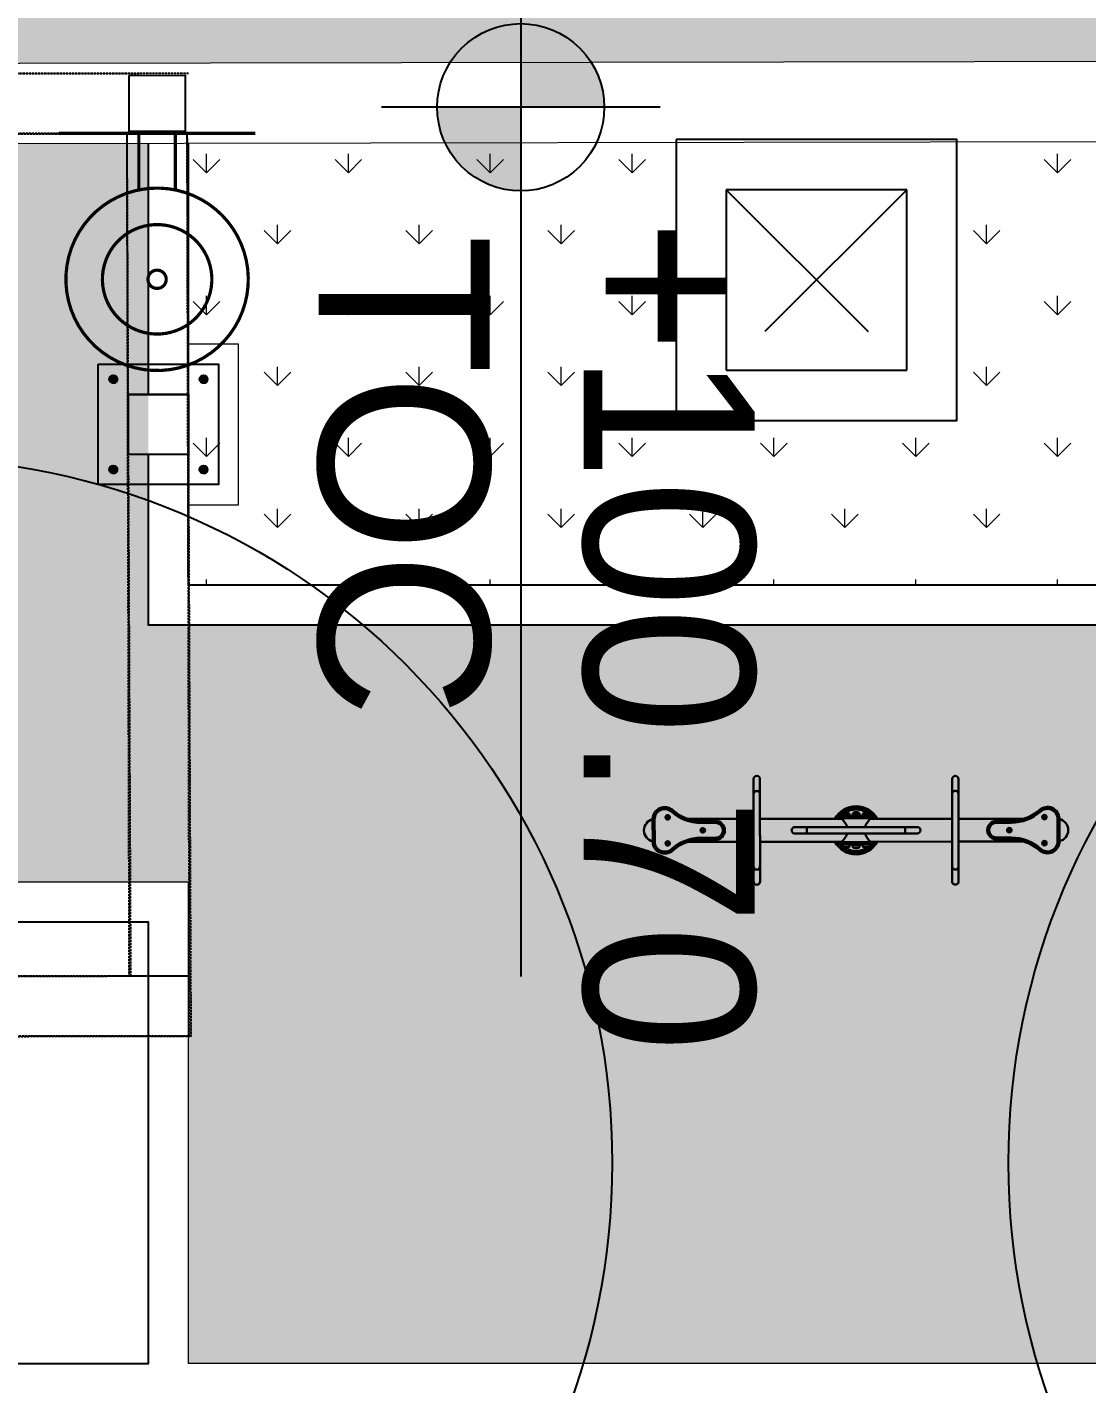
# Model space of a CAD drawing. Header units: millimetres. Extents: x 7964926 to 16080295, y -6277184 to -2986664.
# Drawn here: x 8002234 to 8004876, y -3081761 to -3078380 of the extents above; entities that cross this region are included whole.
import ezdxf

# ---------------------------------------------------------------- set-up
doc = ezdxf.new("R2010")
doc.units = ezdxf.units.MM
doc.header["$LTSCALE"] = 2000
doc.header["$MEASUREMENT"] = 0
doc.linetypes.add('( Hidden )', pattern=[0.375, 0.25, -0.125])
doc.linetypes.add('HIDDEN', pattern=[0.375, 0.25, -0.125])
for name, color, linetype in [('EARTHPIT', 230, 'Continuous'), ('L - proposed trees', 74, 'Continuous'), ('L-FL', 7, 'Continuous')]:
    doc.layers.add(name, color=color, linetype=linetype)
for name, color, linetype, lineweight in [('L - paving', 9, 'Continuous', 5), ('L-ELE 2', 30, 'Continuous', 15), ('L-ELE 4', 27, 'Continuous', 9), ('L-ELE1', 34, 'Continuous', 20), ('L-ELE3', 9, 'Continuous', 5), ('L-HATCH', 8, 'Continuous', 5), ('L-HIDDEN', 5, 'HIDDEN', 9), ('L-kerb', 24, 'Continuous', 13), ('L-LAWN HATCH', 96, 'Continuous', 5), ('L-lights', 213, 'Continuous', 0)]:
    doc.layers.add(name, color=color, linetype=linetype, lineweight=lineweight)
doc.styles.add('Century Gothic', font='GOTHIC.TTF')
doc.styles.get("Standard").update_dxf_attribs({"font": 'romans.shx', "width": 0.75})

# ---------------------------------------------------------------- blocks, each defined once
blk = doc.blocks.new('tree14 pp')
at = {"layer": 'L - proposed trees', "ltscale": 2000}
blk.add_circle((-1172.8, 1330.7), 1275.3, dxfattribs=at)
blk = doc.blocks.new('finish lvl')
h = blk.add_hatch(color=256)
edge = h.paths.add_edge_path()
edge.add_ellipse((0.03779, 0.00303), major_axis=(-0.03047, 0.03047), ratio=1, start_angle=-45, end_angle=45)
edge.add_line((-0.0053, 0.00303), (0.03779, 0.00303))
edge.add_line((0.03779, 0.00303), (0.03779, 0.04612))
edge = h.paths.add_edge_path()
edge.add_ellipse((0.03779, 0.00303), major_axis=(-0.03047, 0.03047), ratio=1, start_angle=135, end_angle=225)
edge.add_line((0.08088, 0.00303), (0.03779, 0.00303))
edge.add_line((0.03779, 0.00303), (0.03779, -0.04006))
for p, q in [((0.03779, 0.07485), (0.03779, -0.06878)), ((-0.03402, 0.00303), (0.48573, 0.00303))]:
    blk.add_line(p, q)
blk.add_ellipse((0.03779, 0.00303), major_axis=(-0.03047, 0.03047), ratio=1, start_param=1.570796326794534, end_param=7.85398163397412)
at = {"layer": 'L-FL'}
for tag, p in [('%%P0.00', (0.12563, 0.03567)), ('FIN.LVL.', (0.10746, -0.10301))]:
    blk.add_attdef(tag, p, '', height=0.08, dxfattribs=at)
blk = doc.blocks.new('pav')
at = {"layer": 'L-HIDDEN', "lineweight": 25, "ltscale": 0.001}
for p, q in [((8002488.7, -3075069.1), (8002483, -3072969.1)), ((8002638.7, -3075219.1), (8002633, -3072969.1))]:
    blk.add_line(p, q, dxfattribs=at)
for points in [[(8002638.7, -3075219.1), (7996739.3, -3075219.1), (7996733.6, -3072819.1), (8002636.2, -3072819.1)], [(8000376.8, -3075069.1), (7996889.3, -3075069.1), (7996883.6, -3072969.1), (8002636.2, -3072969.1)], [(8002638.3, -3075069.1), (8000526.8, -3075069.1)]]:
    blk.add_lwpolyline(points, dxfattribs=at)
blk = doc.blocks.new('gym')
at = {"linetype": 'Continuous', "lineweight": 30}
for p, q in [((-8501, 371.4), (-8501, 401.5)), ((-8485, 401.5), (-8485, 371.4)), ((-8006, 371.7), (-8006, 401.8)), ((-7990, 401.8), (-7990, 371.7)), ((-8501, 364), (-8501, 371.4)), ((-8501, 371.4), (-8495.8, 371.4)), ((-8490.2, 371.4), (-8485, 371.4)), ((-8485, 371.4), (-8485, 364)), ((-8006, 364.3), (-8006, 371.7)), ((-8000.8, 371.7), (-8006, 371.7)), ((-7990, 371.7), (-7995.2, 371.7)), ((-7990, 371.7), (-7990, 364.3)), ((-8716.6, 307.2), (-8716.6, 305.3)), ((-8715, 306.2), (-8716.6, 307.2)), ((-8715, 306.2), (-8716.6, 305.3)), ((-8715, 306.2), (-8715, 308.1)), ((-8715, 306.2), (-8713.3, 307.2)), ((-8715, 306.2), (-8713.3, 305.3)), ((-8715, 306.2), (-8715, 304.3)), ((-8713.3, 305.3), (-8713.3, 307.2)), ((-8280.5, 307.5), (-8245.5, 307.5)), ((-8280.5, 307.5), (-8280.5, 306.5)), ((-8245.5, 306.5), (-8280.5, 306.5)), ((-8279.9, 309.7), (-8278, 315.9)), ((-8261, 309.7), (-8279.9, 309.7)), ((-8278.8, 309), (-8279.4, 309)), ((-8279, 305), (-8245.5, 305)), ((-8245.5, 309), (-8278.8, 309)), ((-8263, 315.9), (-8278, 315.9)), ((-8270.5, 316.6), (-8277.4, 316.5)), ((-8276.7, 304), (-8276.7, 305)), ((-8263.6, 316.6), (-8270.5, 316.6)), ((-8264.2, 305), (-8264.2, 304)), ((-8263, 315.9), (-8261, 309.7)), ((-8256.2, 309), (-8256.2, 310)), ((-8234.7, 310), (-8256.2, 310)), ((-8255, 304), (-8255, 305)), ((-8254.9, 310.7), (-8253, 316.9)), ((-8236, 310.7), (-8254.9, 310.7)), ((-8238, 316.9), (-8253, 316.9)), ((-8245.5, 317.6), (-8252.4, 317.6)), ((-8238.6, 317.6), (-8245.5, 317.6)), ((-8212.1, 309.1), (-8245.5, 309)), ((-8245.5, 307.5), (-8245.5, 309)), ((-8245.5, 307.5), (-8210.5, 307.6)), ((-8245.5, 307.5), (-8245.5, 306.5)), ((-8210.5, 306.6), (-8245.5, 306.5)), ((-8245.5, 306.5), (-8245.5, 305)), ((-8245.5, 305), (-8212, 305.1)), ((-8238, 316.9), (-8236, 310.7)), ((-8236, 305), (-8236, 304)), ((-8234.7, 310), (-8234.7, 309)), ((-8229.9, 309.7), (-8228, 315.9)), ((-8211, 309.7), (-8229.9, 309.7)), ((-8213, 316), (-8228, 315.9)), ((-8220.5, 316.6), (-8227.4, 316.6)), ((-8213.6, 316.6), (-8220.5, 316.6)), ((-8213, 316), (-8211, 309.7)), ((-8212.1, 309.1), (-8211.5, 309.1)), ((-8210.5, 306.6), (-8210.5, 307.6)), ((-7777.6, 307.8), (-7777.6, 305.9)), ((-7776, 306.8), (-7777.6, 307.8)), ((-7776, 306.8), (-7777.6, 305.9)), ((-7776, 306.8), (-7776, 308.8)), ((-7776, 306.8), (-7774.3, 307.8)), ((-7776, 306.8), (-7774.3, 305.9)), ((-7776, 306.8), (-7776, 304.9)), ((-7774.3, 305.9), (-7774.3, 307.8)), ((-8752.5, 301.7), (-8752.4, 245.7)), ((-8747.4, 245.7), (-8747.5, 301.7)), ((-8664.2, 302.3), (-8501, 302.4)), ((-8632.2, 297.3), (-8632.1, 292.3)), ((-8596, 297.3), (-8632.2, 297.3)), ((-8632.1, 292.3), (-8596, 292.3)), ((-8629.1, 274.8), (-8629.1, 272.8)), ((-8627.5, 273.8), (-8629.1, 274.8)), ((-8627.5, 273.8), (-8629.1, 272.8)), ((-8627.5, 273.8), (-8627.5, 275.7)), ((-8627.5, 273.8), (-8625.8, 274.8)), ((-8627.5, 273.8), (-8625.8, 272.8)), ((-8627.5, 273.8), (-8627.5, 271.9)), ((-8625.8, 272.8), (-8625.8, 274.8)), ((-8596, 292.3), (-8596, 297.3)), ((-8485, 302.4), (-8280.5, 302.5)), ((-8398, 281.9), (-8368, 282)), ((-8368, 282), (-8245.5, 282)), ((-8368, 282), (-8368, 266)), ((-8280.5, 304), (-8210.5, 304.1)), ((-8280.5, 302.5), (-8280.5, 304)), ((-8268.5, 284.8), (-8268.5, 282)), ((-8245.5, 282), (-8123, 282.1)), ((-8222.5, 282), (-8222.5, 284.8)), ((-8210.5, 304.1), (-8210.5, 302.6)), ((-8210.5, 302.6), (-8006, 302.7)), ((-8123, 282.1), (-8093, 282.1)), ((-8123, 282.1), (-8123, 266.1)), ((-7990, 302.7), (-7826.7, 302.8)), ((-7858.8, 297.8), (-7895, 297.8)), ((-7895, 292.8), (-7895, 297.8)), ((-7895, 292.8), (-7858.8, 292.8)), ((-7865.1, 275.3), (-7865.1, 273.3)), ((-7863.5, 274.3), (-7865.1, 275.3)), ((-7863.5, 274.3), (-7865.1, 273.3)), ((-7863.5, 274.3), (-7863.5, 276.2)), ((-7863.5, 274.3), (-7861.8, 275.3)), ((-7863.5, 274.3), (-7861.8, 273.3)), ((-7863.5, 274.3), (-7863.5, 272.4)), ((-7861.8, 273.3), (-7861.8, 275.3)), ((-7858.8, 292.8), (-7858.8, 297.8)), ((-7743.5, 302.4), (-7743.4, 246.4)), ((-7738.4, 246.4), (-7738.5, 302.4)), ((-8716.6, 242.2), (-8716.6, 240.3)), ((-8714.9, 241.2), (-8716.6, 242.2)), ((-8714.9, 241.2), (-8716.6, 240.3)), ((-8714.9, 241.2), (-8714.9, 243.1)), ((-8714.9, 241.2), (-8713.3, 242.2)), ((-8714.9, 241.2), (-8713.3, 240.3)), ((-8714.9, 241.2), (-8714.9, 239.3)), ((-8713.3, 240.3), (-8713.3, 242.2)), ((-8500.9, 245.4), (-8664.2, 245.3)), ((-8595.9, 255.3), (-8632.1, 255.3)), ((-8632.1, 255.3), (-8632.1, 250.3)), ((-8632.1, 250.3), (-8595.9, 250.3)), ((-8595.9, 255.3), (-8595.9, 250.3)), ((-8280.4, 245.5), (-8484.9, 245.4)), ((-8368, 266), (-8398, 265.9)), ((-8245.5, 266), (-8368, 266)), ((-8280.4, 244), (-8280.4, 245.5)), ((-8280.4, 244), (-8210.4, 244.1)), ((-8280.4, 241.5), (-8245.4, 241.5)), ((-8280.4, 241.5), (-8280.4, 240.5)), ((-8245.4, 240.5), (-8280.4, 240.5)), ((-8278, 232.1), (-8279.9, 238.4)), ((-8279.9, 238.4), (-8261, 238.4)), ((-8278.8, 239), (-8279.4, 239)), ((-8245.4, 243), (-8278.9, 243)), ((-8278.8, 239), (-8245.4, 239)), ((-8276.7, 243), (-8276.7, 244)), ((-8268.5, 266), (-8268.5, 263.2)), ((-8264.2, 244), (-8264.2, 243)), ((-8261, 238.4), (-8262.9, 232.1)), ((-8256.2, 238), (-8256.2, 239)), ((-8256.2, 238), (-8234.7, 238)), ((-8254.9, 243), (-8254.9, 244)), ((-8253, 231.1), (-8254.9, 237.4)), ((-8254.9, 237.4), (-8236, 237.4)), ((-8123, 266.1), (-8245.5, 266)), ((-8211.9, 243.1), (-8245.4, 243)), ((-8245.4, 241.5), (-8245.4, 243)), ((-8245.4, 241.5), (-8210.4, 241.6)), ((-8245.4, 241.5), (-8245.4, 240.5)), ((-8210.4, 240.6), (-8245.4, 240.5)), ((-8245.4, 240.5), (-8245.4, 239)), ((-8245.4, 239), (-8212.1, 239.1)), ((-8236, 237.4), (-8237.9, 231.1)), ((-8235.9, 244), (-8235.9, 243)), ((-8234.7, 239), (-8234.7, 238)), ((-8228, 232.1), (-8229.9, 238.4)), ((-8229.9, 238.4), (-8211, 238.4)), ((-8222.5, 263.3), (-8222.5, 266)), ((-8211, 238.4), (-8212.9, 232.2)), ((-8212.1, 239.1), (-8211.5, 239.1)), ((-8005.9, 245.7), (-8210.4, 245.6)), ((-8210.4, 245.6), (-8210.4, 244.1)), ((-8210.4, 240.6), (-8210.4, 241.6)), ((-8093, 266.1), (-8123, 266.1)), ((-7826.7, 245.8), (-7989.9, 245.7)), ((-7858.8, 255.8), (-7894.9, 255.8)), ((-7894.9, 255.8), (-7894.9, 250.8)), ((-7894.9, 250.8), (-7858.8, 250.8)), ((-7858.8, 250.8), (-7858.8, 255.8)), ((-7777.6, 242.8), (-7777.6, 240.9)), ((-7775.9, 241.8), (-7777.6, 242.8)), ((-7775.9, 241.8), (-7777.6, 240.9)), ((-7775.9, 241.8), (-7775.9, 243.8)), ((-7775.9, 241.8), (-7774.3, 242.8)), ((-7775.9, 241.8), (-7774.3, 240.9)), ((-7775.9, 241.8), (-7775.9, 239.9)), ((-7774.3, 240.9), (-7774.3, 242.8)), ((-8278, 232.1), (-8262.9, 232.1)), ((-8277.3, 231.5), (-8270.4, 231.5)), ((-8270.4, 231.5), (-8263.5, 231.5)), ((-8253, 231.1), (-8237.9, 231.1)), ((-8252.3, 230.5), (-8245.4, 230.5)), ((-8245.4, 230.5), (-8238.5, 230.5)), ((-8228, 232.1), (-8212.9, 232.2)), ((-8227.3, 231.5), (-8220.4, 231.5)), ((-8220.4, 231.5), (-8213.5, 231.5)), ((-8500.9, 176.4), (-8500.9, 183.8)), ((-8500.9, 146.2), (-8500.9, 176.4)), ((-8500.9, 176.4), (-8495.7, 176.4)), ((-8490.1, 176.4), (-8484.9, 176.4)), ((-8484.9, 183.8), (-8484.9, 176.4)), ((-8484.9, 176.4), (-8484.9, 146.2)), ((-8005.9, 176.7), (-8005.9, 184.1)), ((-8005.9, 146.5), (-8005.9, 176.7)), ((-8000.7, 176.7), (-8005.9, 176.7)), ((-7989.9, 176.7), (-7995.1, 176.7)), ((-7989.9, 184.1), (-7989.9, 176.7)), ((-7989.9, 176.7), (-7989.9, 146.6))]:
    blk.add_line(p, q, dxfattribs=at)
at = {"linetype": 'Continuous', "lineweight": 30, "flags": 128}
for points in [[(-8715, 308.1), (-8715.2, 308), (-8715.4, 307.9), (-8715.6, 307.8), (-8715.8, 307.7), (-8716, 307.5), (-8716.2, 307.4), (-8716.4, 307.3), (-8716.6, 307.2)], [(-8716.6, 305.3), (-8716.4, 305.1), (-8716.2, 305), (-8716, 304.9), (-8715.8, 304.8), (-8715.6, 304.7), (-8715.4, 304.6), (-8715.2, 304.4), (-8715, 304.3)], [(-8713.3, 307.2), (-8713.5, 307.3), (-8713.7, 307.4), (-8713.9, 307.5), (-8714.2, 307.7), (-8714.4, 307.8), (-8714.6, 307.9), (-8714.8, 308), (-8715, 308.1)], [(-8715, 304.3), (-8714.8, 304.4), (-8714.6, 304.6), (-8714.4, 304.7), (-8714.2, 304.8), (-8713.9, 304.9), (-8713.7, 305), (-8713.5, 305.2), (-8713.3, 305.3)], [(-8702.5, 324.1), (-8702.6, 324), (-8702.7, 323.8), (-8703.1, 323.5), (-8703.5, 323), (-8704, 322.4), (-8704.5, 321.8), (-8705.2, 321.1), (-8705.8, 320.4)], [(-7785.2, 321), (-7785.8, 321.7), (-7786.4, 322.4), (-7787, 323), (-7787.5, 323.6), (-7787.9, 324.1), (-7788.2, 324.4), (-7788.4, 324.6), (-7788.5, 324.7)], [(-7776, 308.8), (-7776.2, 308.6), (-7776.4, 308.5), (-7776.6, 308.4), (-7776.8, 308.3), (-7777, 308.2), (-7777.2, 308), (-7777.4, 307.9), (-7777.6, 307.8)], [(-7777.6, 305.9), (-7777.4, 305.8), (-7777.2, 305.6), (-7777, 305.5), (-7776.8, 305.4), (-7776.6, 305.3), (-7776.4, 305.2), (-7776.2, 305), (-7776, 304.9)], [(-7774.3, 307.8), (-7774.5, 307.9), (-7774.7, 308), (-7774.9, 308.2), (-7775.2, 308.3), (-7775.4, 308.4), (-7775.6, 308.5), (-7775.8, 308.6), (-7776, 308.8)], [(-7776, 304.9), (-7775.8, 305), (-7775.6, 305.2), (-7775.4, 305.3), (-7775.2, 305.4), (-7774.9, 305.5), (-7774.7, 305.6), (-7774.5, 305.8), (-7774.3, 305.9)], [(-8627.5, 275.7), (-8627.7, 275.6), (-8627.9, 275.5), (-8628.1, 275.4), (-8628.3, 275.2), (-8628.5, 275.1), (-8628.7, 275), (-8628.9, 274.9), (-8629.1, 274.8)], [(-8629.1, 272.8), (-8628.9, 272.7), (-8628.7, 272.6), (-8628.5, 272.5), (-8628.3, 272.4), (-8628.1, 272.2), (-8627.9, 272.1), (-8627.7, 272), (-8627.5, 271.9)], [(-8625.8, 274.8), (-8626, 274.9), (-8626.2, 275), (-8626.4, 275.1), (-8626.6, 275.2), (-8626.8, 275.4), (-8627, 275.5), (-8627.3, 275.6), (-8627.5, 275.7)], [(-8627.5, 271.9), (-8627.3, 272), (-8627, 272.1), (-8626.8, 272.2), (-8626.6, 272.4), (-8626.4, 272.5), (-8626.2, 272.6), (-8626, 272.7), (-8625.8, 272.8)], [(-7863.5, 276.2), (-7863.7, 276.1), (-7863.9, 276), (-7864.1, 275.9), (-7864.3, 275.7), (-7864.5, 275.6), (-7864.7, 275.5), (-7864.9, 275.4), (-7865.1, 275.3)], [(-7865.1, 273.3), (-7864.9, 273.2), (-7864.7, 273.1), (-7864.5, 273), (-7864.3, 272.9), (-7864.1, 272.7), (-7863.9, 272.6), (-7863.7, 272.5), (-7863.5, 272.4)], [(-7861.8, 275.3), (-7862, 275.4), (-7862.2, 275.5), (-7862.4, 275.6), (-7862.6, 275.7), (-7862.8, 275.9), (-7863, 276), (-7863.3, 276.1), (-7863.5, 276.2)], [(-7863.5, 272.4), (-7863.3, 272.5), (-7863, 272.6), (-7862.8, 272.7), (-7862.6, 272.9), (-7862.4, 273), (-7862.2, 273.1), (-7862, 273.2), (-7861.8, 273.3)], [(-8714.9, 243.1), (-8715.1, 243), (-8715.4, 242.9), (-8715.6, 242.8), (-8715.8, 242.7), (-8716, 242.5), (-8716.2, 242.4), (-8716.4, 242.3), (-8716.6, 242.2)], [(-8716.6, 240.3), (-8716.4, 240.1), (-8716.2, 240), (-8716, 239.9), (-8715.8, 239.8), (-8715.6, 239.7), (-8715.3, 239.6), (-8715.1, 239.4), (-8714.9, 239.3)], [(-8713.3, 242.2), (-8713.5, 242.3), (-8713.7, 242.4), (-8713.9, 242.5), (-8714.1, 242.7), (-8714.3, 242.8), (-8714.5, 242.9), (-8714.7, 243), (-8714.9, 243.1)], [(-8714.9, 239.3), (-8714.7, 239.4), (-8714.5, 239.6), (-8714.3, 239.7), (-8714.1, 239.8), (-8713.9, 239.9), (-8713.7, 240), (-8713.5, 240.2), (-8713.3, 240.3)], [(-7775.9, 243.8), (-7776.1, 243.6), (-7776.4, 243.5), (-7776.6, 243.4), (-7776.8, 243.3), (-7777, 243.2), (-7777.2, 243), (-7777.4, 242.9), (-7777.6, 242.8)], [(-7777.6, 240.9), (-7777.4, 240.8), (-7777.2, 240.6), (-7777, 240.5), (-7776.8, 240.4), (-7776.6, 240.3), (-7776.3, 240.2), (-7776.1, 240), (-7775.9, 239.9)], [(-7774.3, 242.8), (-7774.5, 242.9), (-7774.7, 243), (-7774.9, 243.2), (-7775.1, 243.3), (-7775.3, 243.4), (-7775.5, 243.5), (-7775.7, 243.6), (-7775.9, 243.8)], [(-7775.9, 239.9), (-7775.7, 240), (-7775.5, 240.2), (-7775.3, 240.3), (-7775.1, 240.4), (-7774.9, 240.5), (-7774.7, 240.6), (-7774.5, 240.8), (-7774.3, 240.9)], [(-8705.8, 227.1), (-8705.1, 226.4), (-8704.5, 225.7), (-8703.9, 225), (-8703.4, 224.5), (-8703, 224), (-8702.7, 223.7), (-8702.5, 223.4), (-8702.4, 223.4)], [(-7788.4, 224), (-7788.4, 224), (-7788.2, 224.3), (-7787.9, 224.6), (-7787.5, 225.1), (-7786.9, 225.6), (-7786.4, 226.3), (-7785.7, 227), (-7785.1, 227.7)]]:
    blk.add_lwpolyline(points, dxfattribs=at)
at = {"linetype": 'Continuous', "lineweight": 30}
for centre, radius in [((-8715, 306.2), 5.5), ((-8715, 306.2), 5), ((-8715, 306.2), 4.8), ((-7776, 306.8), 5.5), ((-7776, 306.8), 5), ((-7776, 306.8), 4.8), ((-8627.5, 273.8), 5.5), ((-8627.5, 273.8), 5), ((-8627.5, 273.8), 4.8), ((-7863.5, 274.3), 5.5), ((-7863.5, 274.3), 5), ((-7863.5, 274.3), 4.8), ((-8714.9, 241.2), 5.5), ((-8714.9, 241.2), 5), ((-8714.9, 241.2), 4.8), ((-7775.9, 241.8), 5.5), ((-7775.9, 241.8), 5), ((-7775.9, 241.8), 4.8)]:
    blk.add_circle(centre, radius, dxfattribs=at)
for centre, radius, start, end in [((-8493, 401.5), 8, 0.0376, 180.0376), ((-7998, 401.8), 8, 0.0376, 180.0376), ((-8722.5, 301.7), 30, 48.2273, 180.0376), ((-8722.5, 301.7), 25, 48.2273, 180.0376), ((-8632.2, 402.8), 110.5, 228.2273, 270.0376), ((-8632.2, 402.8), 105.5, 228.2273, 270.0376), ((-8245.5, 274), 60, 28.3969, 151.6782), ((-8245.5, 274), 58.7, 29.057, 151.0181), ((-8245.5, 274), 53.8, 32.0588, 148.0164), ((-8245.5, 274), 51.8, 129.9398, 146.6208), ((-8279, 307.5), 1.5, 90.0376, 180.0376), ((-8279, 306.5), 1.5, 180.0376, 270.0376), ((-8279.4, 309.5), 0.5, 163.0376, 270.0376), ((-8277.1, 316.1), 0.5, 121.3304, 204.832), ((-8270.5, 305.2), 13.2, 58.7448, 121.3304), ((-8245.5, 274), 51.7, 59.0445, 121.0307), ((-8263.9, 316.1), 0.5, 335.2432, 58.7448), ((-8261.5, 309.5), 0.5, 270.0376, 17.0376), ((-8254.4, 310.5), 0.5, 163.0376, 270.0376), ((-8252.1, 317.1), 0.5, 121.3304, 204.832), ((-8245.5, 306.2), 13.2, 58.7448, 121.3304), ((-8238.9, 317.1), 0.5, 335.2432, 58.7448), ((-8236.5, 310.5), 0.5, 270.0376, 17.0376), ((-8229.4, 309.5), 0.5, 163.0376, 270.0376), ((-8227.1, 316.2), 0.5, 121.3304, 204.832), ((-8220.5, 305.3), 13.2, 58.7448, 121.3304), ((-8213.9, 316.2), 0.5, 335.2432, 58.7448), ((-8245.5, 274), 51.8, 33.4543, 50.1354), ((-8212, 307.6), 1.5, 0.0376, 90.0376), ((-8212, 306.6), 1.5, 270.0376, 0.0376), ((-8211.5, 309.6), 0.5, 270.0376, 17.0376), ((-7858.9, 403.3), 105.5, 270.0376, 311.8479), ((-7858.9, 403.3), 110.5, 270.0376, 311.8479), ((-7768.5, 302.3), 30, 0.0376, 131.8479), ((-7768.5, 302.3), 25, 0.0376, 131.8479), ((-8745.7, 273.7), 28.5, 103.7378, 256.3373), ((-8627.5, 273.8), 5, 90.0376, 180.0376), ((-8627.5, 273.8), 5, 180.0376, 270.0376), ((-8596, 273.8), 23.5, 270.0376, 90.0376), ((-8596, 273.8), 18.5, 270.0376, 90.0376), ((-8398, 273.9), 8, 90.0376, 270.0376), ((-8093, 274.1), 8, 270.0376, 90.0376), ((-7895, 274.3), 23.5, 90.0376, 270.0376), ((-7895, 274.3), 18.5, 90.0376, 270.0376), ((-7863.5, 274.3), 5, 0.0376, 90.0376), ((-7863.5, 274.3), 5, 270.0376, 0.0376), ((-7745.2, 274.4), 28.5, 283.7378, 76.3373), ((-8722.4, 245.7), 30, 180.0376, 311.8479), ((-8722.4, 245.7), 25, 180.0376, 311.8479), ((-8632.1, 144.8), 110.5, 90.0376, 131.8479), ((-8632.1, 144.8), 105.5, 90.0376, 131.8479), ((-8245.5, 274), 60, 208.3969, 331.6782), ((-8245.5, 274), 58.8, 209.057, 331.0181), ((-8245.5, 274), 53.8, 212.0588, 328.0164), ((-8245.5, 274), 51.8, 213.4543, 230.1354), ((-8278.9, 241.5), 1.5, 90.0376, 180.0376), ((-8278.9, 240.5), 1.5, 180.0376, 270.0376), ((-8279.4, 238.5), 0.5, 90.0376, 197.0376), ((-8261.5, 238.5), 0.5, 343.0376, 90.0376), ((-8254.4, 237.5), 0.5, 90.0376, 197.0376), ((-8236.5, 237.5), 0.5, 343.0376, 90.0376), ((-8229.4, 238.5), 0.5, 90.0376, 197.0376), ((-8245.5, 274), 51.8, 309.9398, 326.6208), ((-8211.9, 241.6), 1.5, 0.0376, 90.0376), ((-8211.9, 240.6), 1.5, 270.0376, 0.0376), ((-8211.5, 238.6), 0.5, 343.0376, 90.0376), ((-7858.7, 145.3), 110.5, 48.2273, 90.0376), ((-7858.7, 145.3), 105.5, 48.2273, 90.0376), ((-7768.4, 246.3), 30, 228.2273, 0.0376), ((-7768.4, 246.3), 25, 228.2273, 0.0376), ((-8277.1, 231.9), 0.5, 155.2432, 238.7448), ((-8270.4, 242.8), 13.2, 238.7448, 301.3304), ((-8245.5, 274), 51.8, 239.0445, 301.0307), ((-8263.8, 231.9), 0.5, 301.3304, 24.832), ((-8252.1, 230.9), 0.5, 155.2432, 238.7448), ((-8245.4, 241.8), 13.2, 238.7448, 301.3304), ((-8238.8, 230.9), 0.5, 301.3304, 24.832), ((-8227.1, 231.9), 0.5, 155.2432, 238.7448), ((-8220.4, 242.8), 13.2, 238.7448, 301.3304), ((-8213.8, 231.9), 0.5, 301.3304, 24.832), ((-8492.9, 146.2), 8, 180.0376, 0.0376), ((-7997.9, 146.5), 8, 180.0376, 0.0376)]:
    blk.add_arc(centre, radius, start, end, dxfattribs=at)
for points, knots in [([(-8005.7, 361), (-8005.8, 360.9), (-8005.9, 360.9), (-8006, 360.9), (-8006, 359), (-8006, 362.6), (-8005.8, 364.3), (-8005.7, 365.8), (-8005.4, 366.9), (-8005.2, 367.7), (-8005, 368.2), (-8004.7, 368.5), (-8004.6, 368.6), (-8004.4, 368.7), (-8004.3, 368.6), (-8004.2, 368.6), (-8004.1, 368.7), (-8004, 368.8), (-8003.9, 368.9), (-8003.9, 368.9), (-8003.8, 369), (-8003.7, 369.1), (-8003.5, 369.3), (-8003.3, 369.6), (-8003, 369.9), (-8002.6, 370.3), (-8002.2, 370.8), (-8001.9, 371.1), (-8001.4, 371.4), (-8000.8, 371.7), (-8000.3, 371.9), (-7999.8, 372), (-7999.5, 372.1), (-7999, 372.1), (-7998.4, 372.2), (-7997.6, 372.2), (-7996.9, 372.1), (-7996.4, 372), (-7996, 371.9), (-7995.6, 371.8), (-7995.3, 371.7), (-7994.9, 371.6), (-7994.4, 371.3), (-7993.8, 371), (-7993.5, 370.8), (-7993.3, 370.7), (-7993.3, 370.6), (-7993.2, 370.6), (-7993.1, 370.5), (-7993.1, 370.5), (-7993, 370.4), (-7992.8, 370.3), (-7992.6, 370.1), (-7992.3, 369.8), (-7992, 369.4), (-7991.6, 368.9), (-7991.2, 368.2), (-7990.9, 367.2), (-7990.5, 366), (-7990.3, 364.4), (-7990.1, 362.4), (-7990, 360.8), (-7990, 359.9)], [0, 0, 0, 0, 0.0248166, 0.0741619, 0.1279425, 0.1839526, 0.2360727, 0.2841684, 0.3281202, 0.3678278, 0.4032081, 0.4341936, 0.4607309, 0.4827783, 0.4962603, 0.5062573, 0.5126867, 0.5147286, 0.5155414, 0.5162837, 0.5170303, 0.5178552, 0.5199369, 0.5264881, 0.5366666, 0.5506319, 0.5684526, 0.5895015, 0.6080114, 0.6227476, 0.6339473, 0.6383926, 0.6422268, 0.6456618, 0.6515682, 0.6605596, 0.6673138, 0.6723251, 0.6763627, 0.6795551, 0.6826366, 0.6855934, 0.692771, 0.6987992, 0.7036553, 0.7057167, 0.7065855, 0.7073437, 0.7080732, 0.7088652, 0.7097921, 0.7109, 0.717525, 0.7280447, 0.7425792, 0.7641253, 0.7909038, 0.8228471, 0.8598604, 0.901823, 0.9485901, 1, 1, 1, 1]), ([(-8501, 359.6), (-8501, 360.4), (-8501, 362.1), (-8500.8, 364), (-8500.7, 365.5), (-8500.4, 366.6), (-8500.2, 367.4), (-8500, 367.9), (-8499.7, 368.2), (-8499.6, 368.3), (-8499.4, 368.3), (-8499.3, 368.3), (-8499.2, 368.3), (-8499.1, 368.4), (-8499, 368.5), (-8498.9, 368.6), (-8498.9, 368.6), (-8498.8, 368.7), (-8498.7, 368.8), (-8498.5, 369), (-8498.3, 369.3), (-8498, 369.6), (-8497.6, 370), (-8497.2, 370.4), (-8496.9, 370.8), (-8496.4, 371.1), (-8495.8, 371.4), (-8495.3, 371.5), (-8494.8, 371.7), (-8494.5, 371.7), (-8494, 371.8), (-8493.4, 371.9), (-8492.6, 371.9), (-8491.9, 371.8), (-8491.4, 371.7), (-8491, 371.6), (-8490.6, 371.5), (-8490.3, 371.4), (-8489.9, 371.2), (-8489.4, 371), (-8488.8, 370.7), (-8488.5, 370.5), (-8488.3, 370.4), (-8488.3, 370.3), (-8488.2, 370.3), (-8488.1, 370.2), (-8488.1, 370.2), (-8488, 370.1), (-8487.8, 370), (-8487.6, 369.8), (-8487.3, 369.5), (-8487, 369.1), (-8486.6, 368.6), (-8486.2, 367.9), (-8485.9, 366.9), (-8485.5, 365.7), (-8485.3, 364.1), (-8485.1, 362.1), (-8485, 360.4), (-8485, 359.6)], [0, 0, 0, 0, 0.064228, 0.123994, 0.179146, 0.229546, 0.27508, 0.315651, 0.351182, 0.381613, 0.406895, 0.422355, 0.433819, 0.441191, 0.443533, 0.444465, 0.445316, 0.446172, 0.447118, 0.449505, 0.457018, 0.468689, 0.484704, 0.505139, 0.529276, 0.550501, 0.5674, 0.580242, 0.58534, 0.589737, 0.593676, 0.600449, 0.610759, 0.618504, 0.624251, 0.628881, 0.632541, 0.636075, 0.639466, 0.647696, 0.654609, 0.660177, 0.662541, 0.663538, 0.664407, 0.665244, 0.666152, 0.667215, 0.668485, 0.676082, 0.688145, 0.704812, 0.729519, 0.760226, 0.796856, 0.8393, 0.887419, 0.941048, 1, 1, 1, 1]), ([(-8501, 359.6), (-8501, 359.8), (-8501, 360.3), (-8500.9, 360.6), (-8500.8, 360.6), (-8500.7, 360.6)], [0, 0, 0, 0, 0.42035, 0.806033, 1, 1, 1, 1]), ([(-8500.9, 188.1), (-8500.9, 188.8), (-8500.9, 190.2), (-8500.9, 192.7), (-8500.9, 195.5), (-8500.9, 198.6), (-8500.9, 201.9), (-8500.9, 205.5), (-8500.9, 209.5), (-8500.9, 213.9), (-8500.9, 218.3), (-8500.9, 222.7), (-8500.9, 227.4), (-8500.9, 232.4), (-8500.9, 237.5), (-8500.9, 242.4), (-8500.9, 247), (-8500.9, 251.2), (-8500.9, 255.2), (-8500.9, 259), (-8501, 262.9), (-8501, 267.4), (-8501, 272.2), (-8501, 277.6), (-8501, 282.9), (-8501, 288.2), (-8501, 293.3), (-8501, 298.6), (-8501, 304.2), (-8501, 309.5), (-8501, 314.6), (-8501, 319.4), (-8501, 324.2), (-8501, 329), (-8501, 333.7), (-8501, 338.3), (-8501, 342.6), (-8501, 346.8), (-8501, 350.6), (-8501, 354.1), (-8501, 357.2), (-8501, 358.8), (-8501, 359.6)], [0, 0, 0, 0, 0.028259, 0.055681, 0.082264, 0.108009, 0.132917, 0.156986, 0.184761, 0.211326, 0.236683, 0.260835, 0.283787, 0.310787, 0.335906, 0.359138, 0.38048, 0.399934, 0.4175, 0.433608, 0.451148, 0.470658, 0.49214, 0.515592, 0.541016, 0.562777, 0.585802, 0.610091, 0.635647, 0.66247, 0.68579, 0.709984, 0.735047, 0.760979, 0.787784, 0.815468, 0.844032, 0.873472, 0.903789, 0.934983, 0.967053, 1, 1, 1, 1]), ([(-8485.2, 360.1), (-8485.2, 360.1), (-8485, 360), (-8485, 359.8), (-8485, 359.6)], [0, 0, 0, 0, 0.45725, 1, 1, 1, 1]), ([(-8485, 359.6), (-8485, 358.9), (-8485, 357.5), (-8485, 355), (-8485, 352.2), (-8485, 349.1), (-8485, 345.9), (-8485, 342.3), (-8485, 338.2), (-8485, 333.9), (-8485, 329.5), (-8485, 325), (-8485, 320.3), (-8485, 315.4), (-8485, 310.2), (-8485, 305.3), (-8485, 300.7), (-8485, 296.5), (-8485, 292.6), (-8485, 288.8), (-8485, 284.8), (-8485, 280.4), (-8485, 275.5), (-8485, 270.2), (-8485, 264.9), (-8484.9, 259.6), (-8484.9, 254.4), (-8484.9, 249.1), (-8484.9, 243.6), (-8484.9, 238.2), (-8484.9, 233.1), (-8484.9, 228.3), (-8484.9, 223.5), (-8484.9, 218.7), (-8484.9, 214), (-8484.9, 209.5), (-8484.9, 205.1), (-8484.9, 201), (-8484.9, 197.1), (-8484.9, 193.7), (-8484.9, 190.6), (-8484.9, 189), (-8484.9, 188.2)], [0, 0, 0, 0, 0.0282593, 0.055681, 0.0822643, 0.1080095, 0.1329167, 0.1569859, 0.1847606, 0.2113264, 0.2366831, 0.2608352, 0.2837868, 0.3107871, 0.3359061, 0.359138, 0.3804802, 0.3999338, 0.4175001, 0.433608, 0.4511477, 0.4706583, 0.4921396, 0.515592, 0.5410162, 0.5627773, 0.585802, 0.6100914, 0.6356469, 0.6624699, 0.6857902, 0.7099843, 0.7350471, 0.7609785, 0.7877838, 0.8154683, 0.8440319, 0.8734724, 0.9037894, 0.9349829, 0.9670534, 1, 1, 1, 1]), ([(-8005.9, 188.5), (-8005.9, 189.2), (-8005.9, 190.5), (-8005.9, 193.1), (-8005.9, 195.9), (-8005.9, 198.9), (-8005.9, 202.2), (-8005.9, 205.8), (-8005.9, 209.8), (-8005.9, 214.2), (-8005.9, 218.6), (-8005.9, 223), (-8005.9, 227.7), (-8005.9, 232.7), (-8005.9, 237.8), (-8005.9, 242.7), (-8005.9, 247.3), (-8005.9, 251.6), (-8005.9, 255.5), (-8005.9, 259.3), (-8006, 263.3), (-8006, 267.7), (-8006, 272.5), (-8006, 277.9), (-8006, 283.2), (-8006, 288.5), (-8006, 293.6), (-8006, 299), (-8006, 304.5), (-8006, 309.8), (-8006, 314.9), (-8006, 319.7), (-8006, 324.6), (-8006, 329.3), (-8006, 334), (-8006, 338.6), (-8006, 343), (-8006, 347.1), (-8006, 350.9), (-8006, 354.4), (-8006, 357.5), (-8006, 359.1), (-8006, 359.9)], [0, 0, 0, 0, 0.028259, 0.055681, 0.082264, 0.10801, 0.132917, 0.156986, 0.184761, 0.211326, 0.236683, 0.260835, 0.283787, 0.310787, 0.335906, 0.359138, 0.38048, 0.399934, 0.4175, 0.433608, 0.451148, 0.470658, 0.49214, 0.515592, 0.541016, 0.562777, 0.585802, 0.610091, 0.635647, 0.66247, 0.68579, 0.709984, 0.735047, 0.760979, 0.787784, 0.815468, 0.844032, 0.873472, 0.903789, 0.934983, 0.967053, 1, 1, 1, 1]), ([(-7990.2, 360.4), (-7990.2, 360.4), (-7990, 360.4), (-7990, 360.1), (-7990, 359.9)], [0, 0, 0, 0, 0.45725, 1, 1, 1, 1]), ([(-7990, 359.9), (-7990, 359.2), (-7990, 357.9), (-7990, 355.3), (-7990, 352.5), (-7990, 349.5), (-7990, 346.2), (-7990, 342.6), (-7990, 338.6), (-7990, 334.2), (-7990, 329.8), (-7990, 325.4), (-7990, 320.7), (-7990, 315.7), (-7990, 310.5), (-7990, 305.7), (-7990, 301.1), (-7990, 296.8), (-7990, 292.9), (-7990, 289.1), (-7990, 285.1), (-7990, 280.7), (-7990, 275.8), (-7990, 270.5), (-7990, 265.2), (-7989.9, 259.9), (-7989.9, 254.8), (-7989.9, 249.4), (-7989.9, 243.9), (-7989.9, 238.6), (-7989.9, 233.5), (-7989.9, 228.6), (-7989.9, 223.8), (-7989.9, 219.1), (-7989.9, 214.4), (-7989.9, 209.8), (-7989.9, 205.4), (-7989.9, 201.3), (-7989.9, 197.5), (-7989.9, 194), (-7989.9, 190.9), (-7989.9, 189.3), (-7989.9, 188.5)], [0, 0, 0, 0, 0.028259, 0.055681, 0.082264, 0.108009, 0.132917, 0.156986, 0.184761, 0.211326, 0.236683, 0.260835, 0.283787, 0.310787, 0.335906, 0.359138, 0.38048, 0.399934, 0.4175, 0.433608, 0.451148, 0.470658, 0.49214, 0.515592, 0.541016, 0.562777, 0.585802, 0.610091, 0.635647, 0.66247, 0.68579, 0.709984, 0.735047, 0.760978, 0.787784, 0.815468, 0.844032, 0.873472, 0.903789, 0.934983, 0.967053, 1, 1, 1, 1]), ([(-8752.5, 301.7), (-8752.5, 301.7), (-8752.4, 301.7), (-8752.1, 301.7), (-8751.7, 301.7), (-8751, 301.7), (-8750.3, 301.7), (-8749.4, 301.7), (-8748.5, 301.7), (-8747.8, 301.7), (-8747.5, 301.7)], [0, 0, 0, 0, 0.125001, 0.250002, 0.375002, 0.500002, 0.625003, 0.750005, 0.875002, 1, 1, 1, 1]), ([(-8280.5, 302.5), (-8280.5, 302.5), (-8280.4, 302.5), (-8280.3, 302.2), (-8280, 301.9), (-8279.4, 301.2), (-8278.5, 300.1), (-8277.3, 298.5), (-8276, 296.8), (-8274.8, 295.2), (-8273.6, 293.5), (-8272.1, 291.3), (-8270.3, 288.4), (-8269.1, 286), (-8268.5, 284.8)], [0, 0, 0, 0, 0.055674, 0.111349, 0.168888, 0.226432, 0.337572, 0.451442, 0.526855, 0.602281, 0.679857, 0.757439, 0.877752, 1, 1, 1, 1]), ([(-8222.5, 284.8), (-8222.1, 285.6), (-8221.3, 287.2), (-8220, 289.5), (-8218.6, 291.6), (-8217.3, 293.6), (-8216, 295.4), (-8214.8, 297.1), (-8213.6, 298.6), (-8212.5, 300), (-8211.6, 301.1), (-8211.1, 301.8), (-8210.8, 302.2), (-8210.5, 302.5), (-8210.5, 302.5), (-8210.5, 302.6)], [0, 0, 0, 0, 0.0797, 0.15942, 0.241479, 0.323537, 0.403204, 0.48286, 0.565301, 0.64772, 0.758221, 0.815018, 0.871811, 0.935561, 1, 1, 1, 1]), ([(-7738.5, 302.4), (-7738.5, 302.4), (-7738.5, 302.4), (-7738.8, 302.4), (-7739.3, 302.4), (-7739.9, 302.4), (-7740.7, 302.4), (-7741.6, 302.4), (-7742.5, 302.4), (-7743.1, 302.4), (-7743.5, 302.4)], [0, 0, 0, 0, 0.125, 0.25, 0.375, 0.499999, 0.625, 0.750002, 0.874999, 1, 1, 1, 1]), ([(-8752.4, 245.7), (-8752.4, 245.7), (-8752.4, 245.7), (-8752.1, 245.7), (-8751.6, 245.7), (-8751, 245.7), (-8750.2, 245.7), (-8749.4, 245.7), (-8748.4, 245.7), (-8747.8, 245.7), (-8747.4, 245.7)], [0, 0, 0, 0, 0.125, 0.25, 0.375, 0.499998, 0.624998, 0.749999, 0.874996, 1, 1, 1, 1]), ([(-8268.5, 263.2), (-8268.8, 262.4), (-8269.6, 260.8), (-8270.9, 258.6), (-8272.3, 256.5), (-8273.6, 254.5), (-8274.9, 252.6), (-8276.1, 251), (-8277.3, 249.5), (-8278.4, 248), (-8279.3, 247), (-8279.8, 246.3), (-8280.2, 245.8), (-8280.4, 245.6), (-8280.4, 245.5), (-8280.4, 245.5)], [0, 0, 0, 0, 0.0797, 0.15942, 0.241479, 0.323537, 0.403204, 0.48286, 0.565301, 0.64772, 0.758221, 0.815018, 0.871811, 0.935561, 1, 1, 1, 1]), ([(-8210.4, 245.6), (-8210.5, 245.6), (-8210.5, 245.6), (-8210.7, 245.8), (-8210.9, 246.2), (-8211.5, 246.8), (-8212.4, 248), (-8213.6, 249.6), (-8214.9, 251.2), (-8216.1, 252.8), (-8217.3, 254.6), (-8218.8, 256.8), (-8220.6, 259.6), (-8221.8, 262), (-8222.5, 263.3)], [0, 0, 0, 0, 0.055674, 0.111349, 0.168888, 0.226432, 0.337572, 0.451442, 0.526855, 0.602281, 0.679857, 0.757439, 0.877752, 1, 1, 1, 1]), ([(-7738.4, 246.4), (-7738.5, 246.4), (-7738.5, 246.4), (-7738.8, 246.4), (-7739.3, 246.4), (-7739.9, 246.4), (-7740.6, 246.4), (-7741.5, 246.4), (-7742.5, 246.4), (-7743.1, 246.4), (-7743.4, 246.4)], [0, 0, 0, 0, 0.125, 0.250001, 0.374999, 0.5, 0.625001, 0.749999, 0.874999, 1, 1, 1, 1]), ([(-8485.2, 187.1), (-8485.1, 187.1), (-8485, 187.2), (-8484.9, 187.2), (-8484.9, 189.1), (-8484.9, 185.4), (-8485.1, 183.8), (-8485.3, 182.2), (-8485.5, 181.1), (-8485.7, 180.4), (-8486, 179.9), (-8486.2, 179.6), (-8486.4, 179.4), (-8486.5, 179.4), (-8486.6, 179.4), (-8486.7, 179.4), (-8486.8, 179.4), (-8486.9, 179.2), (-8487, 179.2), (-8487.1, 179.1), (-8487.1, 179.1), (-8487.2, 179), (-8487.4, 178.8), (-8487.6, 178.5), (-8487.9, 178.1), (-8488.3, 177.7), (-8488.7, 177.3), (-8489, 177), (-8489.5, 176.7), (-8490.1, 176.4), (-8490.6, 176.2), (-8491.1, 176.1), (-8491.4, 176), (-8491.9, 175.9), (-8492.5, 175.9), (-8493.3, 175.9), (-8494, 175.9), (-8494.5, 176), (-8495, 176.1), (-8495.3, 176.2), (-8495.6, 176.3), (-8496, 176.5), (-8496.6, 176.7), (-8497.1, 177), (-8497.4, 177.3), (-8497.6, 177.4), (-8497.6, 177.4), (-8497.7, 177.5), (-8497.8, 177.5), (-8497.8, 177.6), (-8497.9, 177.6), (-8498.1, 177.8), (-8498.3, 178), (-8498.6, 178.3), (-8498.9, 178.6), (-8499.3, 179.2), (-8499.7, 179.9), (-8500.1, 180.8), (-8500.4, 182.1), (-8500.7, 183.7), (-8500.9, 185.7), (-8500.9, 187.3), (-8500.9, 188.1)], [0, 0, 0, 0, 0.024817, 0.074162, 0.127943, 0.183953, 0.236073, 0.284168, 0.32812, 0.367828, 0.403208, 0.434194, 0.460731, 0.482778, 0.49626, 0.506257, 0.512687, 0.514729, 0.515542, 0.516284, 0.51703, 0.517855, 0.519937, 0.526488, 0.536667, 0.550632, 0.568453, 0.589502, 0.608011, 0.622748, 0.633947, 0.638393, 0.642227, 0.645662, 0.651568, 0.66056, 0.667314, 0.672325, 0.676363, 0.679555, 0.682637, 0.685593, 0.692771, 0.698799, 0.703655, 0.705717, 0.706585, 0.707344, 0.708073, 0.708865, 0.709792, 0.7109, 0.717525, 0.728045, 0.742579, 0.764125, 0.790904, 0.822847, 0.85986, 0.901823, 0.94859, 1, 1, 1, 1]), ([(-8500.7, 187.6), (-8500.8, 187.6), (-8500.9, 187.7), (-8500.9, 188), (-8500.9, 188.1)], [0, 0, 0, 0, 0.45725, 1, 1, 1, 1]), ([(-8005.7, 187.9), (-8005.8, 188), (-8005.9, 188), (-8005.9, 188.3), (-8005.9, 188.5)], [0, 0, 0, 0, 0.45725, 1, 1, 1, 1]), ([(-7989.9, 188.5), (-7989.9, 187.6), (-7989.9, 186), (-7990.1, 184.1), (-7990.3, 182.6), (-7990.5, 181.5), (-7990.7, 180.7), (-7991, 180.2), (-7991.2, 179.9), (-7991.4, 179.8), (-7991.5, 179.7), (-7991.6, 179.8), (-7991.7, 179.7), (-7991.8, 179.7), (-7991.9, 179.6), (-7992, 179.5), (-7992.1, 179.4), (-7992.1, 179.4), (-7992.2, 179.3), (-7992.4, 179.1), (-7992.6, 178.8), (-7992.9, 178.4), (-7993.3, 178), (-7993.7, 177.6), (-7994, 177.3), (-7994.5, 177), (-7995.1, 176.7), (-7995.6, 176.5), (-7996.1, 176.4), (-7996.4, 176.3), (-7996.9, 176.3), (-7997.5, 176.2), (-7998.3, 176.2), (-7999, 176.3), (-7999.5, 176.4), (-8000, 176.5), (-8000.3, 176.6), (-8000.6, 176.7), (-8001, 176.8), (-8001.6, 177.1), (-8002.1, 177.4), (-8002.4, 177.6), (-8002.6, 177.7), (-8002.6, 177.8), (-8002.7, 177.8), (-8002.8, 177.9), (-8002.8, 177.9), (-8002.9, 178), (-8003.1, 178.1), (-8003.3, 178.3), (-8003.6, 178.6), (-8003.9, 179), (-8004.3, 179.5), (-8004.7, 180.2), (-8005.1, 181.2), (-8005.4, 182.4), (-8005.7, 184), (-8005.9, 186), (-8005.9, 187.6), (-8005.9, 188.5)], [0, 0, 0, 0, 0.064227, 0.123994, 0.179146, 0.229546, 0.27508, 0.315651, 0.351182, 0.381613, 0.406895, 0.422355, 0.433819, 0.441191, 0.443533, 0.444465, 0.445316, 0.446172, 0.447118, 0.449505, 0.457018, 0.468689, 0.484704, 0.505139, 0.529276, 0.550501, 0.5674, 0.580242, 0.58534, 0.589737, 0.593676, 0.600448, 0.610759, 0.618504, 0.624251, 0.628881, 0.632541, 0.636075, 0.639466, 0.647696, 0.654609, 0.660178, 0.662541, 0.663538, 0.664407, 0.665244, 0.666152, 0.667215, 0.668485, 0.676082, 0.688145, 0.704812, 0.729519, 0.760227, 0.796856, 0.8393, 0.887419, 0.941048, 1, 1, 1, 1]), ([(-7989.9, 188.5), (-7989.9, 188.2), (-7989.9, 187.8), (-7990, 187.5), (-7990.1, 187.4), (-7990.2, 187.4)], [0, 0, 0, 0, 0.42035, 0.806033, 1, 1, 1, 1])]:
    blk.add_open_spline(points, degree=3, knots=knots, dxfattribs=at)
blk = doc.blocks.new('Up Down Lighter')
at = {"layer": 'L-lights', "const_width": 4.03}
for points in [[(62740.9, 96470, 1), (62587.6, 96640.5, 1)], [(62671.9, 96546.7, 1), (62656.6, 96563.8, 1)]]:
    blk.add_lwpolyline(points, format="xyb", close=True, dxfattribs=at)
blk.add_lwpolyline([(62710.2, 96504.1, 1), (62618.2, 96606.4, 1), (62710.2, 96504.1)], format="xyb", dxfattribs=at)
for points in [[(62641.3, 96442.9), (62641.3, 96371.8), (62687.2, 96371.8), (62687.2, 96442.9)], [(62787.5, 96371.8), (62540.9, 96371.8)]]:
    blk.add_lwpolyline(points, dxfattribs=at)
blk = doc.blocks.new('GI-1')
at = {"layer": 'EARTHPIT', "color": 8, "linetype": '( Hidden )'}
for p, q in [((-225, 225), (225, -225)), ((225, 225), (-225, -225))]:
    blk.add_line(p, q, dxfattribs=at)
at = {"layer": 'EARTHPIT', "color": 7}
blk.add_lwpolyline([(-350, 350), (-350, -350), (350, -350), (350, 350)], close=True, dxfattribs=at)
at = {"layer": 'EARTHPIT', "color": 7, "linetype": '( Hidden )'}
blk.add_lwpolyline([(-225, 225), (-225, -225), (225, -225), (225, 225)], close=True, dxfattribs=at)
blk = doc.blocks.new('base plate')
at = {"layer": 'L-ELE 4', "lineweight": 25}
h = blk.add_hatch(dxfattribs=at)
h.set_pattern_fill('ANSI31', color=9)
h.set_pattern_definition([(45, (0, 0), (-0.0883883476483, 0.0883883476483), [])])
edge = h.paths.add_edge_path()
edge.add_arc((8051298.7, -3135327), 10, 0, 360)
edge = h.paths.add_edge_path()
edge.add_arc((8051298.7, -3135102), 10, 0, 360)
edge = h.paths.add_edge_path()
edge.add_arc((8051073.7, -3135102), 10, 0, 360)
edge = h.paths.add_edge_path()
edge.add_arc((8051073.7, -3135327), 10, 0, 360)
blk.add_lwpolyline([(8051036.2, -3135064.5), (8051336.2, -3135064.5), (8051336.2, -3135364.5), (8051036.2, -3135364.5)], close=True, dxfattribs=at)
at = {"layer": 'L-ELE 4', "color": 7, "lineweight": 25}
blk.add_lwpolyline([(8051111.2, -3135139.5), (8051261.2, -3135139.5), (8051261.2, -3135289.5), (8051111.2, -3135289.5)], close=True, dxfattribs=at)
at = {"layer": 'L-ELE 4', "lineweight": 25}
for centre in [(8051073.7, -3135102), (8051298.7, -3135102), (8051073.7, -3135327), (8051298.7, -3135327)]:
    blk.add_circle(centre, 10, dxfattribs=at)
blk = doc.blocks.new('bp t2')
at = {"layer": 'L-ELE3', "color": 251, "lineweight": 25, "true_color": 0x636466}
blk.add_lwpolyline([(-270, 145), (-130, 145), (-130, 5), (-270, 5)], close=True, dxfattribs=at)

msp = doc.modelspace()

# ---------------------------------------------------------------- hatches: boundary and pattern name
at = {"layer": 'L - paving'}
h = msp.add_hatch(dxfattribs=at)
h.set_pattern_fill('ANSI36', color=37, scale=1000)
h.paths.add_polyline_path([(7997249.1, -3079450.8), (7997249.1, -3078947.3), (7999248.2, -3078947.3), (7999248.2, -3079450.8)], flags=16)
h.paths.add_polyline_path([(8000120.7, -3079437.9), (8000120.7, -3078934.4), (8002119.9, -3078934.4), (8002119.9, -3079437.9)], flags=16)
h.paths.add_polyline_path([(8015249, -3079419.1), (8015249, -3078915.5), (8017248.1, -3078915.5), (8017248.1, -3079419.1)], flags=16)
h.paths.add_polyline_path([(8018120.7, -3079406.2), (8018120.7, -3078902.7), (8020119.8, -3078902.7), (8020119.8, -3079406.2)], flags=16)
h.paths.add_polyline_path([(7999236.3, -3080456.1), (7999236.3, -3081256.1), (7998436.3, -3081256.1), (7998436.3, -3080456.1)], flags=16)
h.paths.add_polyline_path([(8022495, -3080470.6), (8022495, -3079512), (8023637.1, -3079512), (8023636.1, -3080473.4)])
h.paths.add_polyline_path([(7993153.4, -3080728.5), (7993153.4, -3080434.6), (7993447.2, -3080434.6), (7993447.2, -3080728.5)], flags=16)
h.paths.add_polyline_path([(8007659.2, -3081506.4), (8007659.2, -3081212.6), (8007953.1, -3081212.6), (8007953.1, -3081506.4)], flags=16)
h.paths.add_polyline_path([(8022154.2, -3081211.8), (8022448, -3081211.8), (8022448, -3081505.7), (8022154.2, -3081505.7)], flags=16)
h.paths.add_polyline_path([(8017889.5, -3079143.2), (8017889.5, -3079543.2), (8017489.5, -3079543.2), (8017489.5, -3079143.2)], flags=16)
h.paths.add_polyline_path([(8020361.1, -3079138.1), (8020761.1, -3079138.1), (8020761.1, -3079538.1), (8020361.1, -3079538.1)], flags=16)
h.paths.add_polyline_path([(7999889.6, -3079174.9), (7999889.6, -3079574.9), (7999489.6, -3079574.9), (7999489.6, -3079174.9)], flags=16)
h.paths.add_polyline_path([(7997011.9, -3079180), (7997011.9, -3079580), (7996611.9, -3079580), (7996611.9, -3079180)], flags=16)
edge = h.paths.add_edge_path()
edge.add_arc((7997107.2, -3072810), 8900, 253.96873, 267.61138)
edge.add_line((7996736.2, -3081702.2), (7996736.2, -3080510))
edge.add_line((7996736.2, -3080510), (7998136.2, -3080510))
edge.add_line((7998136.2, -3080510), (7998136.2, -3081710))
edge.add_line((7998136.2, -3081710), (8001236.2, -3081710))
edge.add_line((8001236.2, -3081710), (8001236.2, -3080510))
edge.add_line((8001236.2, -3080510), (8002636.2, -3080510))
edge.add_line((8002636.2, -3080510), (8002636.2, -3081710))
edge.add_line((8002636.2, -3081710), (8005736.2, -3081710))
edge.add_line((8005736.2, -3081710), (8005736.2, -3080510))
edge.add_line((8005736.2, -3080510), (8007136.2, -3080510))
edge.add_line((8007136.2, -3080510), (8007136.2, -3081711.2))
edge.add_line((8007136.2, -3081711.2), (8010236.2, -3081711.2))
edge.add_line((8010236.2, -3081711.2), (8010236.2, -3080510))
edge.add_line((8010236.2, -3080510), (8011636.2, -3080510))
edge.add_line((8011636.2, -3080510), (8011636.2, -3081710))
edge.add_line((8011636.2, -3081710), (8011636.7, -3081710))
edge.add_line((8011636.7, -3081710), (8011636.7, -3080910))
edge.add_line((8011636.7, -3080910), (8012436.7, -3080910))
edge.add_line((8012436.7, -3080910), (8012436.7, -3081710))
edge.add_line((8012436.7, -3081710), (8014736.2, -3081710))
edge.add_line((8014736.2, -3081710), (8014736.2, -3080510))
edge.add_line((8014736.2, -3080510), (8016136.2, -3080510))
edge.add_line((8016136.2, -3080510), (8016136.2, -3081710))
edge.add_line((8016136.2, -3081710), (8019236.2, -3081710))
edge.add_line((8019236.2, -3081710), (8019236.2, -3080510))
edge.add_line((8019236.2, -3080510), (8020636.2, -3080510))
edge.add_line((8020636.2, -3080510), (8020636.2, -3081710))
edge.add_line((8020636.2, -3081710), (8023636.1, -3081710))
edge.add_line((8023636.1, -3081710), (8023636.1, -3078632.7))
edge.add_line((8023636.1, -3078632.7), (8021648.4, -3078636.2))
edge.add_line((8021648.4, -3078636.2), (8021648.4, -3079296.5))
edge.add_line((8021648.4, -3079296.5), (8020848.4, -3079296.5))
edge.add_line((8020848.4, -3079296.5), (8020848.4, -3078637.6))
edge.add_line((8020848.4, -3078637.6), (8014852.1, -3078648.2))
edge.add_line((8014852.1, -3078648.2), (8014852.1, -3079148.2))
edge.add_line((8014852.1, -3079148.2), (8015011.8, -3079148.2))
edge.add_line((8015011.8, -3079148.2), (8015011.8, -3079548.2))
edge.add_line((8015011.8, -3079548.2), (8014852.1, -3079548.2))
edge.add_line((8014852.1, -3079548.2), (8014852.1, -3079869.4))
edge.add_line((8014852.1, -3079869.4), (8002535.8, -3079869.4))
edge.add_line((8002535.8, -3079869.4), (8002535.8, -3078669.9))
edge.add_line((8002535.8, -3078669.9), (7992415.8, -3078687.7))
edge.add_line((7992415.8, -3078687.7), (7992419.9, -3081014.4))
edge.add_arc((7992136.3, -3090110), 9100, 73.96873, 88.2141, ccw=False)
at = {"layer": 'L-LAWN HATCH'}
h = msp.add_hatch(dxfattribs=at)
h.set_pattern_fill('GRASS', color=256, scale=250)
h.set_pattern_definition([(90, (-42091.93, 975.85), (-176.7766952, 176.7766952), [46.875, -306.678391]), (45, (-42091.93, 975.85), (-176.776695, 176.776695), [46.875, -203.125]), (135, (-42091.93, 975.85), (-176.776695, -176.776695), [46.875, -203.125])])
h.paths.add_polyline_path([(7981744.2, -3078506.5), (8023636.2, -3078432.7), (8023636.1, -3077689.8), (7981077, -3077811.3), (7979722.3, -3088609.7), (7980466.4, -3088703.8)])
h = msp.add_hatch(dxfattribs=at)
h.set_pattern_fill('GRASS', color=256, scale=250)
h.paths.add_polyline_path([(8003836.2, -3079367.1), (8003836.2, -3078669.7), (8002635.8, -3078669.7), (8002635.8, -3079769.4), (8014752.1, -3079769.4), (8014752.1, -3078669.7), (8013536.2, -3078669.7), (8013536.2, -3079367.1), (8012836.2, -3079367.1), (8012836.2, -3078669.7), (8010536.2, -3078669.7), (8010536.2, -3079367.1), (8009836.2, -3079367.1), (8009836.2, -3078669.7), (8007536.2, -3078669.7), (8007536.2, -3079367.1), (8006836.2, -3079367.1), (8006836.2, -3078669.7), (8004536.2, -3078669.7), (8004536.2, -3079367.1)])

# ---------------------------------------------------------------- linework, layer by layer
at = {"layer": 'L-ELE 2'}
msp.add_line((8023636.1, -3078632.7), (7981922.2, -3078706.2), dxfattribs=at)
msp.add_lwpolyline([(8023636.1, -3078432.7), (7981745.7, -3078506.5), (7980466.4, -3088703.9)], dxfattribs=at)
at = {"layer": 'L-ELE 4'}
msp.add_lwpolyline([(8002411.2, -3079519.8), (8002711.2, -3079519.8), (8002711.2, -3079219.8), (8002411.2, -3079219.8)], close=True, dxfattribs=at)
for centre in [(8002448.7, -3079257.3), (8002673.7, -3079257.3), (8002448.7, -3079482.3)]:
    msp.add_circle(centre, 10, dxfattribs=at)
at = {"layer": 'L-ELE1'}
msp.add_lwpolyline([(8002637.2, -3079569.8), (8002761.2, -3079569.8), (8002761.2, -3079169.8), (8002635.8, -3079169.8)], dxfattribs=at)
at = {"layer": 'L-kerb'}
for p, q in [((8002635.8, -3079769.4), (8014736.6, -3079769.4)), ((8002636.2, -3080510), (8001236.2, -3080510)), ((8002636.2, -3081710), (8002636.2, -3080510)), ((8005736.2, -3081710), (8002636.2, -3081710))]:
    msp.add_line(p, q, dxfattribs=at)
at = {"layer": 'L-kerb', "color": 8, "lineweight": 25}
for points in [[(8002535.8, -3078669.9), (8002535.8, -3079294.4)], [(8002535.8, -3079444.4), (8002535.8, -3079869.4), (8014852.1, -3079869.4), (8014852.1, -3079444.4)]]:
    msp.add_lwpolyline(points, dxfattribs=at)
at = {"layer": 'L-kerb', "lineweight": 25}
msp.add_lwpolyline([(8002635.8, -3078669.7), (8002635.8, -3079769.4), (8014752.1, -3079769.4), (8014752.1, -3079444.4)], dxfattribs=at)
msp.add_lwpolyline([(8001336.2, -3081710), (8002536.2, -3081710), (8002536.2, -3080610), (8001336.2, -3080610)], close=True, dxfattribs=at)

# ---------------------------------------------------------------- block references
at = {"rotation": 0.1009179187418}
msp.add_blockref('bp t2', (8002758.2, -3078644.5), dxfattribs=at)
for p in [(-48625, 55844.7), (-48624.9, 55844.8)]:
    msp.add_blockref('base plate', p)
at = {"layer": 'EARTHPIT'}
msp.add_blockref('GI-1', (8004201.5, -3079009.9), dxfattribs=at)
at = {"layer": 'L - proposed trees', "color": 1, "xscale": 1.377, "yscale": 1.377, "zscale": 1.377}
for p in [(8003551.2, -3083042.4), (8008051.2, -3083042.4)]:
    msp.add_blockref('tree14 pp', p, dxfattribs=at)
at = {"layer": 'L-ELE 2', "color": 2}
msp.add_blockref('pav', (0, -5675.3), dxfattribs=at)
at = {"layer": 'L-FL', "ltscale": 0.5}
ref = msp.add_blockref('finish lvl', (8003449.7, -3078396.7), dxfattribs=dict(at, xscale=4835.363999980464, yscale=4835.363999980464, zscale=4835.363999980464, rotation=270.0002105369682))
ref.add_attrib('FIN.LVL.', 'TOC', (8002960.5, -3078896.9, 0), dxfattribs={"ltscale": 0.5, "height": 426.24, "rotation": 270.0002, "style": 'Century Gothic'})
ref.add_attrib('%%P0.00', '+100.70', (8003621.4, -3078858.6), dxfattribs={"ltscale": 0.5, "height": 426.24, "rotation": 270.0002, "style": 'Century Gothic'})
at = {"layer": 'L-HATCH', "color": 2}
msp.add_blockref('gym', (8012545.7, -3080655.1), dxfattribs=at)
at = {"layer": 'L-HIDDEN', "ltscale": 0.002, "rotation": 0.1009179187204012}
msp.add_blockref('pav', (-5399.9, -19775.8), dxfattribs=at)
at = {"layer": 'L-lights', "color": 6, "xscale": 1.98288, "yscale": 1.98288, "zscale": 1.98288, "rotation": 180}
msp.add_blockref('Up Down Lighter', (8126813.6, -2887550.7), dxfattribs=at)

doc.saveas('drawing.dxf')
